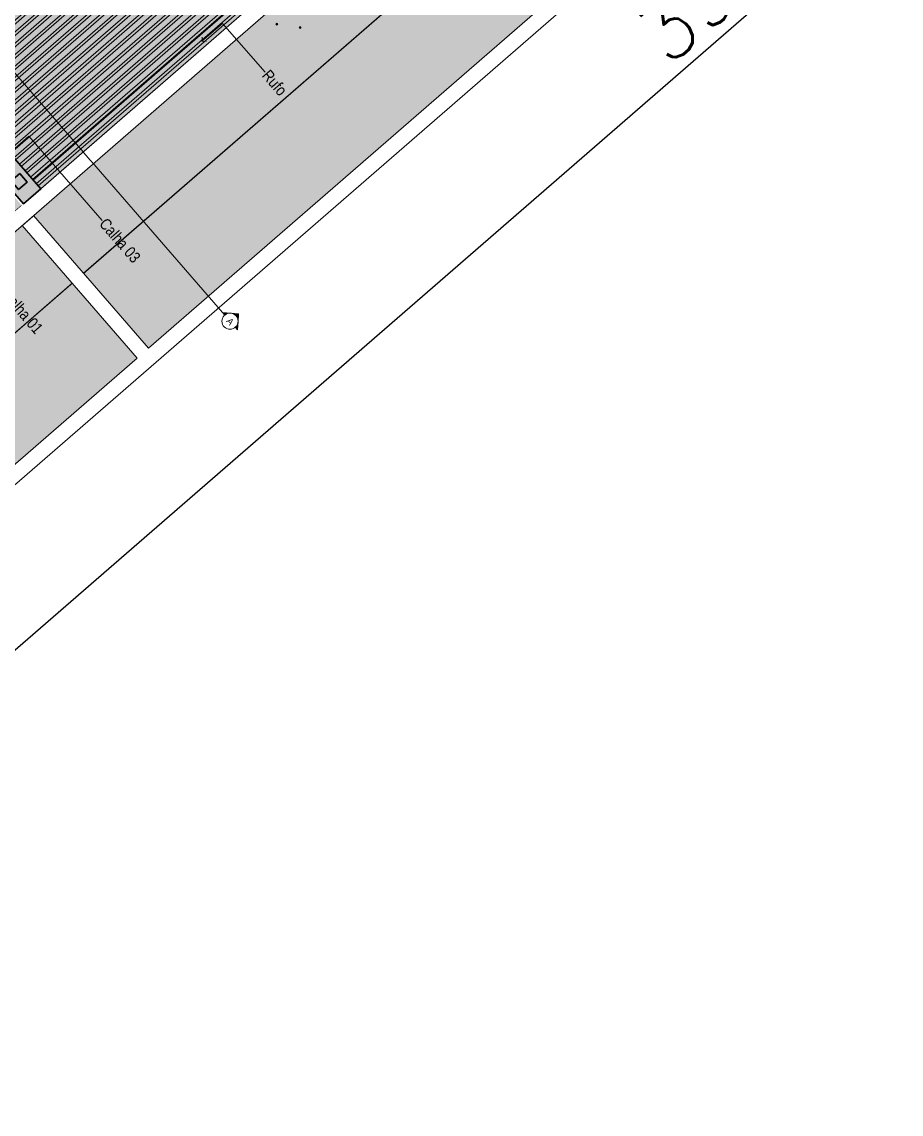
# Model space of a CAD drawing. Extents: x -175 to 397, y -1718 to -729.
# Drawn here: x 100.85 to 112.38, y -1415.84 to -1401.53 of the extents above; entities that cross this region are included whole.
import ezdxf

# ---------------------------------------------------------------- set-up
doc = ezdxf.new("R2010")
doc.units = 0
doc.header["$LTSCALE"] = 2
doc.set_wipeout_variables(frame=1)
doc.linetypes.add('Dot & Dashed', pattern=[0.012, 0.01, -0.001, 0, -0.001])
doc.linetypes.add('Wipeout_Contour', pattern=[1, 0, -1])
for name, color, linetype, lineweight in [('01_PLANTA COBERTURA_5_0_Caneta_No__7', 7, 'Continuous', 13), ('01_PLANTA COBERTURA_5_COBERTURA-LINHAS.EXEC_Caneta_No__241', 7, 'Continuous', 13), ('01_PLANTA COBERTURA_5_ESTRUTURA-COB.EST_Caneta_No__1', 7, 'Continuous', 35), ('01_PLANTA COBERTURA_5_ESTRUTURA-COB.EST_Caneta_No__241', 7, 'Continuous', 13), ('01_PLANTA COBERTURA_5_LAJES.EST_Caneta_No__241', 7, 'Continuous', 13), ('01_PLANTA COBERTURA_5_LAJES.EST_Caneta_No__98', 7, 'Continuous', 0), ('01_PLANTA COBERTURA_5_LAJES.EST_Caneta_No__99', 7, 'Continuous', 20), ('01_PLANTA COBERTURA_5_PAREDE CONSTRUIR_Caneta_No__241', 7, 'Continuous', 13), ('01_PLANTA COBERTURA_5_PAREDE CONSTRUIR_Caneta_No__3', 7, 'Continuous', 25), ('01_PLANTA COBERTURA_5_TERRENO.ARQ_Caneta_No__241', 7, 'Continuous', 13)]:
    doc.layers.add(name, color=color, linetype=linetype, lineweight=lineweight)
for name, color, linetype, lineweight, true_color in [('01_PLANTA COBERTURA_5_COTAS IMPLANTAÇÃO.EXEC_Caneta_No__25', 7, 'Continuous', 13, 0x982312), ('01_PLANTA COBERTURA_5_ESTRUTURA-COB.EST_Caneta_No__13', 7, 'Continuous', 0, 0xaaaaaa), ('01_PLANTA COBERTURA_5_ESTRUTURA-COB.EST_Caneta_No__9', 7, 'Continuous', 5, 0x020202), ('01_PLANTA COBERTURA_5_LAJES.EST_Caneta_No__18', 7, 'Continuous', 0, 0xdfdfdf), ('01_PLANTA COBERTURA_5_LAJES.EST_Caneta_No__19', 7, 'Continuous', 0, 0xe9e9e9)]:
    doc.layers.add(name, color=color, linetype=linetype, lineweight=lineweight, true_color=true_color)
for name, color, linetype in [('01_PLANTA COBERTURA_5_ESTRUTURA-COB.EST', 7, 'Continuous'), ('01_PLANTA COBERTURA_5_LAJES.EST', 7, 'Continuous'), ('01_PLANTA COBERTURA_5_PAREDE CONSTRUIR', 7, 'Continuous'), ('01_PLANTA COBERTURA_5_TERRENO.ARQ', 7, 'Continuous'), ('ARQ-COTAS', 7, 'Continuous'), ('F-SC-SUPERFICIE', 7, 'Continuous')]:
    doc.layers.add(name, color=color, linetype=linetype)
doc.styles.add('GENERATED_STYLE_1', font='arial.ttf')
doc.styles.add('GENERATED_STYLE_2', font='ARIALN.TTF')
doc.styles.add('ROMANS', font='ROMANS.shx')
doc.styles.get("Standard").update_dxf_attribs({"font": 'arial.ttf'})
doc.dimstyles.new('1-500', dxfattribs={"dimscale": 5, "dimtxt": 0.15, "dimasz": 0.1, "dimexe": 0.05, "dimexo": 0.1, "dimgap": 0.03, "dimtad": 1, "dimzin": 5, "dimdsep": 46, "dimtxsty": 'ROMANS', "dimblk": 'OBLIQUE', "dimcen": 0, "dimclrd": 256, "dimclre": 256, "dimclrt": 2, "dimadec": 0, "dimazin": 0, "dimtfac": 1, "dimtofl": 0, "dimtmove": 2, "dimatfit": 3, "dimldrblk": 'OBLIQUE', "dimfxl": 0.04, "dimtolj": 1, "dimtzin": 1, "dimarcsym": 0})

# ---------------------------------------------------------------- blocks, each defined once
blk = doc.blocks.new('IMPLANTAÇÃO')
at = {"layer": '01_PLANTA COBERTURA_5_COTAS IMPLANTAÇÃO.EXEC_Caneta_No__25', "linetype": 'Continuous', "lineweight": 13, "true_color": 0x982312}
for points in [[(140.824, -1404.987), (140.825, -1404.992), (140.828, -1404.996), (140.832, -1404.999), (140.837, -1405), (140.842, -1404.999), (140.846, -1404.996), (140.848, -1404.992), (140.849, -1404.987), (140.848, -1404.983), (140.846, -1404.979), (140.842, -1404.976), (140.837, -1404.975), (140.832, -1404.976), (140.828, -1404.979), (140.825, -1404.983)], [(140.591, -1405.187), (140.591, -1405.192), (140.594, -1405.196), (140.598, -1405.199), (140.603, -1405.2), (140.608, -1405.199), (140.612, -1405.196), (140.615, -1405.192), (140.616, -1405.187), (140.615, -1405.183), (140.612, -1405.179), (140.608, -1405.176), (140.603, -1405.175), (140.598, -1405.176), (140.594, -1405.179), (140.591, -1405.183)]]:
    blk.add_hatch(color=24, dxfattribs=at).paths.add_polyline_path(points)
at = {"layer": '01_PLANTA COBERTURA_5_LAJES.EST', "linetype": 'Continuous', "lineweight": 0, "true_color": 0x000000}
for points in [[(143.215, -1408.126), (143.14, -1408.051), (143.065, -1408.126, -0.414214)], [(142.99, -1408.201), (143.034, -1408.201, -0.198912), (143.065, -1408.126)], [(143.29, -1408.201), (143.215, -1408.126, -0.198912), (143.246, -1408.201)]]:
    blk.add_hatch(color=18, dxfattribs=at).paths.add_polyline_path(points)
at = {"layer": '01_PLANTA COBERTURA_5_LAJES.EST_Caneta_No__18', "linetype": 'Continuous', "lineweight": 0, "true_color": 0xdfdfdf}
h = blk.add_hatch(dxfattribs=at)
h.set_pattern_fill('PISO_EXTERNO__0005', color=254, style=0, pattern_type=2)
h.set_pattern_definition([(45, (184.42084, -1352.0369), (-0.1909188, 0.1909188), [0, -0.18, 0, -0.27]), (110, (185.02084, -1352.0369), (0.253717, 0.09234544), [0, -0.132, 0, -0.228])])
h.paths.add_polyline_path([(107.907, -1417.738), (110.607, -1417.738, -0.414214), (108.607, -1419.738), (117.607, -1419.738, -0.414214), (115.607, -1417.738), (115.607, -1414.938), (115.607, -1398.037, -0.414214), (117.907, -1395.737), (118.507, -1395.737), (118.507, -1394.937), (117.907, -1394.937), (117.907, -1390.841), (119.307, -1390.841), (119.307, -1389.341), (117.907, -1389.341), (117.907, -1385.237), (119.307, -1385.237), (127.707, -1385.237), (130.607, -1385.237), (140.407, -1385.237), (140.407, -1394.937), (130.607, -1394.937), (130.607, -1399.737), (140.407, -1399.737), (140.407, -1403.488), (138.807, -1403.488), (138.807, -1404.987), (140.407, -1404.987), (140.407, -1412.937), (135.505, -1412.937), (135.505, -1413.737), (140.06, -1413.737), (140.06, -1419.738), (140.407, -1419.738), (142.907, -1419.738), (142.907, -1380.738), (142.707, -1380.738), (142.707, -1412.937), (141.407, -1412.937), (141.407, -1382.638), (117.907, -1382.638), (117.907, -1380.738), (107.907, -1380.738)])
h.paths.add_polyline_path([(110.607, -1397.738), (108.107, -1397.738), (108.107, -1395.726), (108.622, -1395.728, -0.414214), (110.607, -1397.724)], flags=0)
h.paths.add_polyline_path([(110.607, -1398.222, -0.009328), (110.607, -1398.297)], flags=0)
h.paths.add_polyline_path([(131.607, -1398.937), (131.607, -1395.737), (140.407, -1395.737), (140.407, -1398.937)], flags=0)
h.paths.add_polyline_path([(116.707, -1386.737), (108.107, -1386.737), (108.107, -1385.237), (116.707, -1385.237)], flags=0)
at = {"layer": '01_PLANTA COBERTURA_5_LAJES.EST_Caneta_No__19', "linetype": 'Continuous', "lineweight": 0, "true_color": 0xefefef}
blk.add_hatch(color=7, dxfattribs=at).paths.add_polyline_path([(119.507, -1399.937), (118.107, -1399.937), (118.107, -1412.737), (127.907, -1412.737), (140.207, -1412.737), (140.207, -1409.437), (140.207, -1405.188), (138.607, -1405.188), (138.607, -1403.288), (140.207, -1403.288), (140.207, -1399.937), (138.607, -1399.937), (130.407, -1399.937), (130.407, -1394.737), (140.207, -1394.737), (140.207, -1385.437), (130.407, -1385.437), (127.907, -1385.437), (127.707, -1385.437), (119.507, -1385.437), (118.107, -1385.437), (118.107, -1389.141), (119.507, -1389.141), (119.507, -1391.041), (118.107, -1391.041), (118.107, -1394.737), (119.507, -1394.737)])
at = {"layer": '01_PLANTA COBERTURA_5_PAREDE CONSTRUIR', "linetype": 'Continuous', "lineweight": 0, "true_color": 0x000000}
h = blk.add_hatch(dxfattribs=at)
h.set_pattern_fill('COMMON_BRICK_0005', color=18, style=0, pattern_type=2)
h.set_pattern_definition([(45, (184.420835, -1352.636896), (-0.0176776695, 0.0176776695), [])])
h.paths.add_polyline_path([(140.377, -1409.267), (140.377, -1409.407), (140.407, -1409.407), (140.407, -1409.267)])
at = {"layer": '01_PLANTA COBERTURA_5_TERRENO.ARQ', "linetype": 'Continuous', "lineweight": 0, "true_color": 0xc5d9be}
for points in [[(117.907, -1380.938), (117.907, -1382.638), (141.407, -1382.638), (141.407, -1409.237), (142.707, -1409.237), (142.707, -1380.938), (141.407, -1380.938)], [(142.707, -1409.437), (141.407, -1409.437), (141.407, -1412.937), (142.707, -1412.937)]]:
    blk.add_hatch(color=9, dxfattribs=at).paths.add_polyline_path(points)
at = {"layer": '01_PLANTA COBERTURA_5_COBERTURA-LINHAS.EXEC_Caneta_No__241', "color": 7, "linetype": 'Continuous', "lineweight": 13, "ltscale": 1000}
for p, q in [((140.13, -1406.075), (140.13, -1405.716)), ((140.13, -1406.075), (140.092, -1406.037)), ((139.581, -1409.136), (139.581, -1408.602))]:
    blk.add_line(p, q, dxfattribs=at)
at = {"layer": '01_PLANTA COBERTURA_5_COTAS IMPLANTAÇÃO.EXEC_Caneta_No__25', "color": 24, "linetype": 'Continuous', "lineweight": 13, "ltscale": 1000, "true_color": 0x982312}
for centre in [(140.837, -1404.987), (140.603, -1405.187)]:
    blk.add_circle(centre, 0.0125, dxfattribs=at)
at = {"layer": '01_PLANTA COBERTURA_5_ESTRUTURA-COB.EST_Caneta_No__1', "color": 7, "linetype": 'Continuous', "lineweight": 35, "ltscale": 1000, "flags": 128}
blk.add_lwpolyline([(139.872, -1409.012), (139.872, -1409.162), (140.022, -1409.162), (140.022, -1409.012)], close=True, dxfattribs=at)
at = {"layer": '01_PLANTA COBERTURA_5_ESTRUTURA-COB.EST_Caneta_No__241', "color": 7, "linetype": 'Continuous', "lineweight": 13, "ltscale": 1000}
blk.add_line((140.052, -1408.937), (140.052, -1405.187), dxfattribs=at)
at = {"layer": '01_PLANTA COBERTURA_5_LAJES.EST_Caneta_No__241', "color": 7, "linetype": 'Continuous', "lineweight": 13, "ltscale": 1000, "flags": 128}
for points in [[(140.407, -1385.237), (140.407, -1394.937), (130.607, -1394.937), (130.607, -1399.737), (140.407, -1399.737), (140.407, -1403.488), (138.807, -1403.488), (138.807, -1404.987), (140.407, -1404.987), (140.407, -1412.937), (135.505, -1412.937), (135.505, -1413.737), (140.06, -1413.737), (140.06, -1419.738), (140.407, -1419.738), (142.907, -1419.738), (142.907, -1380.738)], [(142.707, -1380.738), (142.707, -1412.937), (141.407, -1412.937), (141.407, -1382.638)], [(118.107, -1394.737), (119.507, -1394.737), (119.507, -1399.937), (118.107, -1399.937), (118.107, -1412.737), (127.907, -1412.737), (140.207, -1412.737), (140.207, -1409.437), (140.207, -1405.188), (138.607, -1405.188), (138.607, -1403.288), (140.207, -1403.288), (140.207, -1399.937), (138.607, -1399.937), (130.407, -1399.937), (130.407, -1394.737), (140.207, -1394.737), (140.207, -1385.437), (130.407, -1385.437), (127.907, -1385.437), (127.707, -1385.437), (119.507, -1385.437)]]:
    blk.add_lwpolyline(points, dxfattribs=at)
at = {"layer": '01_PLANTA COBERTURA_5_LAJES.EST_Caneta_No__98', "color": 7, "linetype": 'Continuous', "lineweight": 0, "ltscale": 1000, "flags": 128}
for points in [[(143.215, -1408.126, 0.414214), (143.065, -1408.126), (143.14, -1408.051)], [(142.99, -1408.201), (143.034, -1408.201, -0.198912), (143.065, -1408.126)], [(143.29, -1408.201), (143.246, -1408.201, 0.198912), (143.215, -1408.126)]]:
    blk.add_lwpolyline(points, format="xyb", close=True, dxfattribs=at)
at = {"layer": '01_PLANTA COBERTURA_5_LAJES.EST_Caneta_No__98', "color": 7, "linetype": 'Continuous', "lineweight": 0, "ltscale": 1000}
blk.add_circle((143.14, -1408.201), 0.106, dxfattribs=at)
at = {"layer": '01_PLANTA COBERTURA_5_TERRENO.ARQ_Caneta_No__241', "color": 7, "linetype": 'Continuous', "lineweight": 13, "ltscale": 1000, "flags": 128}
for points in [[(117.907, -1380.938), (117.907, -1382.638), (141.407, -1382.638), (141.407, -1409.237), (142.707, -1409.237), (142.707, -1380.938), (141.407, -1380.938)], [(142.707, -1409.437), (141.407, -1409.437), (141.407, -1412.937), (142.707, -1412.937)]]:
    blk.add_lwpolyline(points, close=True, dxfattribs=at)
at = {"layer": '01_PLANTA COBERTURA_5_0_Caneta_No__7', "color": 7, "linetype": 'Continuous', "lineweight": 13, "insert": (143.105, -1408.244), "char_height": 0.085, "attachment_point": 7, "style": 'GENERATED_STYLE_1'}
blk.add_mtext('\\A1;{\\pql;\\pt0;\\fArial|b0|i0|c0|p0;\\W1.000000;A}', dxfattribs=at)
at = {"layer": '01_PLANTA COBERTURA_5_COBERTURA-LINHAS.EXEC_Caneta_No__241', "color": 7, "linetype": 'Continuous', "lineweight": 13, "char_height": 0.15, "attachment_point": 1, "style": 'GENERATED_STYLE_2'}
for s, insert in [('\\A1;{\\pql;\\pt0,241;\\fArial Narrow|b0|i0|c0|p0;\\W1.000000;Rufo \\fArial Narrow|b0|i0|c0|p0;\\W1.000000;\\A1{\\H.66x;\\S^  ;}\\fArial Narrow|b0|i0|c0|p0;\\W1.000000;\\fArial Narrow|b0|i0|c0|p0;\\W1.000000;\\A1{\\H.66x;\\S^  ;}\\fArial Narrow|b0|i0|c0|p0;\\W1.000000;\\fArial Narrow|b0|i0|c0|p0;\\W1.000000;\\fArial Narrow|b0|i0|c0|p0;\\W1.000000;\\fArial Narrow|b0|i0|c0|p0;\\W1.000000;\\fArial Narrow|b0|i0|c0|p0;\\W1.000000;\\fArial Narrow|b0|i0|c0|p0;\\W1.000000;\\fArial Narrow|b0|i0|c0|p0;\\W1.000000;\\A1{\\H.66x;\\S^  ;}\\fArial Narrow|b0|i0|c0|p0;\\W1.000000;\\fArial Narrow|b0|i0|c0|p0;\\W1.000000;\\A1{\\H.66x;\\S^  ;}\\fArial Narrow|b0|i0|c0|p0;\\W1.000000;\\fArial Narrow|b0|i0|c0|p0;\\W1.000000;\\fArial Narrow|b0|i0|c0|p0;\\W1.000000;\\fArial Narrow|b0|i0|c0|p0;\\W1.000000;\\fArial Narrow|b0|i0|c0|p0;\\W1.000000;\\fArial Narrow|b0|i0|c0|p0;\\W1.000000;\\fArial Narrow|b0|i0|c0|p0;\\W1.000000;\\A1{\\H.66x;\\S^  ;}\\fArial Narrow|b0|i0|c0|p0;\\W1.000000;\\fArial Narrow|b0|i0|c0|p0;\\W1.000000;\\A1{\\H.66x;\\S^  ;}\\fArial Narrow|b0|i0|c0|p0;\\W1.000000;\\fArial Narrow|b0|i0|c0|p0;\\W1.000000;\\fArial Narrow|b0|i0|c0|p0;\\W1.000000;\\fArial Narrow|b0|i0|c0|p0;\\W1.000000;\\fArial Narrow|b0|i0|c0|p0;\\W1.000000;\\fArial Narrow|b0|i0|c0|p0;\\W1.000000;\\fArial Narrow|b0|i0|c0|p0;\\W1.000000;\\A1{\\H.66x;\\S^  ;}\\fArial Narrow|b0|i0|c0|p0;\\W1.000000;\\fArial Narrow|b0|i0|c0|p0;\\W1.000000;\\A1{\\H.66x;\\S^  ;}\\fArial Narrow|b0|i0|c0|p0;\\W1.000000;\\fArial Narrow|b0|i0|c0|p0;\\W1.000000;\\fArial Narrow|b0|i0|c0|p0;\\W1.000000;\\fArial Narrow|b0|i0|c0|p0;\\W1.000000;\\fArial Narrow|b0|i0|c0|p0;\\W1.000000;\\fArial Narrow|b0|i0|c0|p0;\\W1.000000;\\fArial Narrow|b0|i0|c0|p0;\\W1.000000;\\A1{\\H.66x;\\S^  ;}\\fArial Narrow|b0|i0|c0|p0;\\W1.000000;\\fArial Narrow|b0|i0|c0|p0;\\W1.000000;\\A1{\\H.66x;\\S^  ;}\\fArial Narrow|b0|i0|c0|p0;\\W1.000000;\\fArial Narrow|b0|i0|c0|p0;\\W1.000000;\\fArial Narrow|b0|i0|c0|p0;\\W1.000000;\\fArial Narrow|b0|i0|c0|p0;\\W1.000000;\\fArial Narrow|b0|i0|c0|p0;\\W1.000000;\\fArial Narrow|b0|i0|c0|p0;\\W1.000000;\\fArial Narrow|b0|i0|c0|p0;\\W1.000000;\\A1{\\H.66x;\\S^  ;}\\fArial Narrow|b0|i0|c0|p0;\\W1.000000;}', (140.983, -1405.636)), ('\\A1;{\\pql;\\pt0,241;\\fArial Narrow|b0|i0|c0|p0;\\W1.000000;Calha 03\\fArial Narrow|b0|i0|c0|p0;\\W1.000000;\\A1{\\H.66x;\\S^  ;}\\fArial Narrow|b0|i0|c0|p0;\\W1.000000;\\fArial Narrow|b0|i0|c0|p0;\\W1.000000;\\A1{\\H.66x;\\S^  ;}\\fArial Narrow|b0|i0|c0|p0;\\W1.000000;\\fArial Narrow|b0|i0|c0|p0;\\W1.000000;\\fArial Narrow|b0|i0|c0|p0;\\W1.000000;\\fArial Narrow|b0|i0|c0|p0;\\W1.000000;\\fArial Narrow|b0|i0|c0|p0;\\W1.000000;\\fArial Narrow|b0|i0|c0|p0;\\W1.000000;\\fArial Narrow|b0|i0|c0|p0;\\W1.000000;\\A1{\\H.66x;\\S^  ;}\\fArial Narrow|b0|i0|c0|p0;\\W1.000000;\\fArial Narrow|b0|i0|c0|p0;\\W1.000000;\\A1{\\H.66x;\\S^  ;}\\fArial Narrow|b0|i0|c0|p0;\\W1.000000;\\fArial Narrow|b0|i0|c0|p0;\\W1.000000;\\fArial Narrow|b0|i0|c0|p0;\\W1.000000;\\fArial Narrow|b0|i0|c0|p0;\\W1.000000;\\fArial Narrow|b0|i0|c0|p0;\\W1.000000;\\fArial Narrow|b0|i0|c0|p0;\\W1.000000;\\fArial Narrow|b0|i0|c0|p0;\\W1.000000;\\A1{\\H.66x;\\S^  ;}\\fArial Narrow|b0|i0|c0|p0;\\W1.000000;\\fArial Narrow|b0|i0|c0|p0;\\W1.000000;\\A1{\\H.66x;\\S^  ;}\\fArial Narrow|b0|i0|c0|p0;\\W1.000000;\\fArial Narrow|b0|i0|c0|p0;\\W1.000000;\\fArial Narrow|b0|i0|c0|p0;\\W1.000000;\\fArial Narrow|b0|i0|c0|p0;\\W1.000000;\\fArial Narrow|b0|i0|c0|p0;\\W1.000000;\\fArial Narrow|b0|i0|c0|p0;\\W1.000000;\\fArial Narrow|b0|i0|c0|p0;\\W1.000000;\\A1{\\H.66x;\\S^  ;}\\fArial Narrow|b0|i0|c0|p0;\\W1.000000;\\fArial Narrow|b0|i0|c0|p0;\\W1.000000;\\A1{\\H.66x;\\S^  ;}\\fArial Narrow|b0|i0|c0|p0;\\W1.000000;\\fArial Narrow|b0|i0|c0|p0;\\W1.000000;\\fArial Narrow|b0|i0|c0|p0;\\W1.000000;\\fArial Narrow|b0|i0|c0|p0;\\W1.000000;\\fArial Narrow|b0|i0|c0|p0;\\W1.000000;\\fArial Narrow|b0|i0|c0|p0;\\W1.000000;\\fArial Narrow|b0|i0|c0|p0;\\W1.000000;\\A1{\\H.66x;\\S^  ;}\\fArial Narrow|b0|i0|c0|p0;\\W1.000000;\\fArial Narrow|b0|i0|c0|p0;\\W1.000000;\\A1{\\H.66x;\\S^  ;}\\fArial Narrow|b0|i0|c0|p0;\\W1.000000;\\fArial Narrow|b0|i0|c0|p0;\\W1.000000;\\fArial Narrow|b0|i0|c0|p0;\\W1.000000;\\fArial Narrow|b0|i0|c0|p0;\\W1.000000;\\fArial Narrow|b0|i0|c0|p0;\\W1.000000;\\fArial Narrow|b0|i0|c0|p0;\\W1.000000;\\fArial Narrow|b0|i0|c0|p0;\\W1.000000;\\A1{\\H.66x;\\S^  ;}\\fArial Narrow|b0|i0|c0|p0;\\W1.000000;}', (141.052, -1408.521)), ('\\A1;{\\pql;\\pt0,241;\\fArial Narrow|b0|i0|c0|p0;\\W1.000000;Calha 01\\fArial Narrow|b0|i0|c0|p0;\\W1.000000;\\A1{\\H.66x;\\S^  ;}\\fArial Narrow|b0|i0|c0|p0;\\W1.000000;\\fArial Narrow|b0|i0|c0|p0;\\W1.000000;\\A1{\\H.66x;\\S^  ;}\\fArial Narrow|b0|i0|c0|p0;\\W1.000000;\\fArial Narrow|b0|i0|c0|p0;\\W1.000000;\\fArial Narrow|b0|i0|c0|p0;\\W1.000000;\\fArial Narrow|b0|i0|c0|p0;\\W1.000000;\\fArial Narrow|b0|i0|c0|p0;\\W1.000000;\\fArial Narrow|b0|i0|c0|p0;\\W1.000000;\\fArial Narrow|b0|i0|c0|p0;\\W1.000000;\\A1{\\H.66x;\\S^  ;}\\fArial Narrow|b0|i0|c0|p0;\\W1.000000;\\fArial Narrow|b0|i0|c0|p0;\\W1.000000;\\A1{\\H.66x;\\S^  ;}\\fArial Narrow|b0|i0|c0|p0;\\W1.000000;\\fArial Narrow|b0|i0|c0|p0;\\W1.000000;\\fArial Narrow|b0|i0|c0|p0;\\W1.000000;\\fArial Narrow|b0|i0|c0|p0;\\W1.000000;\\fArial Narrow|b0|i0|c0|p0;\\W1.000000;\\fArial Narrow|b0|i0|c0|p0;\\W1.000000;\\fArial Narrow|b0|i0|c0|p0;\\W1.000000;\\A1{\\H.66x;\\S^  ;}\\fArial Narrow|b0|i0|c0|p0;\\W1.000000;\\fArial Narrow|b0|i0|c0|p0;\\W1.000000;\\A1{\\H.66x;\\S^  ;}\\fArial Narrow|b0|i0|c0|p0;\\W1.000000;\\fArial Narrow|b0|i0|c0|p0;\\W1.000000;\\fArial Narrow|b0|i0|c0|p0;\\W1.000000;\\fArial Narrow|b0|i0|c0|p0;\\W1.000000;\\fArial Narrow|b0|i0|c0|p0;\\W1.000000;\\fArial Narrow|b0|i0|c0|p0;\\W1.000000;\\fArial Narrow|b0|i0|c0|p0;\\W1.000000;\\A1{\\H.66x;\\S^  ;}\\fArial Narrow|b0|i0|c0|p0;\\W1.000000;\\fArial Narrow|b0|i0|c0|p0;\\W1.000000;\\A1{\\H.66x;\\S^  ;}\\fArial Narrow|b0|i0|c0|p0;\\W1.000000;\\fArial Narrow|b0|i0|c0|p0;\\W1.000000;\\fArial Narrow|b0|i0|c0|p0;\\W1.000000;\\fArial Narrow|b0|i0|c0|p0;\\W1.000000;\\fArial Narrow|b0|i0|c0|p0;\\W1.000000;\\fArial Narrow|b0|i0|c0|p0;\\W1.000000;\\fArial Narrow|b0|i0|c0|p0;\\W1.000000;\\A1{\\H.66x;\\S^  ;}\\fArial Narrow|b0|i0|c0|p0;\\W1.000000;\\fArial Narrow|b0|i0|c0|p0;\\W1.000000;\\A1{\\H.66x;\\S^  ;}\\fArial Narrow|b0|i0|c0|p0;\\W1.000000;\\fArial Narrow|b0|i0|c0|p0;\\W1.000000;\\fArial Narrow|b0|i0|c0|p0;\\W1.000000;\\fArial Narrow|b0|i0|c0|p0;\\W1.000000;\\fArial Narrow|b0|i0|c0|p0;\\W1.000000;\\fArial Narrow|b0|i0|c0|p0;\\W1.000000;\\fArial Narrow|b0|i0|c0|p0;\\W1.000000;\\A1{\\H.66x;\\S^  ;}\\fArial Narrow|b0|i0|c0|p0;\\W1.000000;}', (140.917, -1410.096))]:
    blk.add_mtext(s, dxfattribs=dict(at, insert=insert))
at = {"color": 254, "linetype": 'Wipeout_Contour', "lineweight": 0, "ltscale": 257.852936}
blk.add_wipeout([(142.877, -1380.768), (142.877, -1419.738), (142.907, -1419.738), (142.907, -1380.768)], dxfattribs=at).dxf.layer = '01_PLANTA COBERTURA_5_PAREDE CONSTRUIR'
at = {"color": 254, "linetype": 'Wipeout_Contour', "lineweight": 0, "ltscale": 287.307859}
blk.add_wipeout([(140.207, -1409.237), (140.207, -1409.267), (140.237, -1409.267), (140.237, -1409.237)], dxfattribs=at).dxf.layer = '01_PLANTA COBERTURA_5_PAREDE CONSTRUIR'
at = {"color": 254, "linetype": 'Wipeout_Contour', "lineweight": 0, "ltscale": 281.537925}
blk.add_wipeout([(142.707, -1409.267), (142.707, -1409.407), (142.737, -1409.407), (142.737, -1409.267)], dxfattribs=at).dxf.layer = '01_PLANTA COBERTURA_5_PAREDE CONSTRUIR'
at = {"color": 254, "linetype": 'Wipeout_Contour', "lineweight": 0, "ltscale": 280.939132}
blk.add_wipeout([(140.207, -1405.187), (140.207, -1409.237), (140.237, -1409.237), (140.237, -1405.187)], dxfattribs=at).dxf.layer = '01_PLANTA COBERTURA_5_PAREDE CONSTRUIR'
at = {"color": 254, "linetype": 'Wipeout_Contour', "lineweight": 0, "ltscale": 284.061353}
blk.add_wipeout([(142.707, -1409.237), (140.407, -1409.237), (140.407, -1409.267), (142.707, -1409.267)], dxfattribs=at).dxf.layer = '01_PLANTA COBERTURA_5_PAREDE CONSTRUIR'
at = {"color": 254, "linetype": 'Wipeout_Contour', "lineweight": 0, "ltscale": 284.60383}
blk.add_wipeout([(140.407, -1409.437), (142.707, -1409.437), (142.707, -1409.407), (140.407, -1409.407)], dxfattribs=at).dxf.layer = '01_PLANTA COBERTURA_5_PAREDE CONSTRUIR'
at = {"color": 254, "linetype": 'Wipeout_Contour', "lineweight": 0, "ltscale": 284.331821}
blk.add_wipeout([(140.407, -1409.407), (142.707, -1409.407), (142.707, -1409.267), (140.407, -1409.267)], dxfattribs=at).dxf.layer = '01_PLANTA COBERTURA_5_PAREDE CONSTRUIR'
at = {"layer": '01_PLANTA COBERTURA_5_PAREDE CONSTRUIR_Caneta_No__241', "color": 7, "linetype": 'Continuous', "lineweight": 13, "ltscale": 1000, "flags": 128}
for points in [[(142.707, -1409.237), (140.407, -1409.237)], [(140.407, -1409.267), (140.407, -1409.237)], [(140.407, -1409.407), (140.407, -1409.267)], [(140.407, -1409.437), (140.407, -1409.407)], [(140.407, -1409.437), (142.707, -1409.437)]]:
    blk.add_lwpolyline(points, dxfattribs=at)
at = {"layer": '01_PLANTA COBERTURA_5_PAREDE CONSTRUIR_Caneta_No__3', "color": 7, "linetype": 'Continuous', "lineweight": 25, "ltscale": 1000}
for p, q in [((140.407, -1409.267), (140.377, -1409.267)), ((140.377, -1409.407), (140.407, -1409.407))]:
    blk.add_line(p, q, dxfattribs=at)
at = {"color": 254, "linetype": 'Wipeout_Contour', "lineweight": 0, "ltscale": 286.087186}
blk.add_wipeout([(140.377, -1405.017), (140.377, -1412.907), (140.407, -1412.907), (140.407, -1405.017)], dxfattribs=at).dxf.layer = '01_PLANTA COBERTURA_5_PAREDE CONSTRUIR'
at = {"color": 254, "linetype": 'Wipeout_Contour', "lineweight": 0, "ltscale": 281.264799}
blk.add_wipeout([(142.707, -1409.237), (142.707, -1409.267), (142.737, -1409.267), (142.737, -1409.237)], dxfattribs=at).dxf.layer = '01_PLANTA COBERTURA_5_PAREDE CONSTRUIR'
at = {"color": 254, "linetype": 'Wipeout_Contour', "lineweight": 0, "ltscale": 298.875138}
blk.add_wipeout([(142.707, -1409.437), (142.707, -1419.738), (142.737, -1419.738), (142.737, -1409.437)], dxfattribs=at).dxf.layer = '01_PLANTA COBERTURA_5_PAREDE CONSTRUIR'
at = {"color": 254, "linetype": 'Wipeout_Contour', "lineweight": 0, "ltscale": 241.171527}
blk.add_wipeout([(142.707, -1380.938), (142.707, -1409.237), (142.737, -1409.237), (142.737, -1380.938)], dxfattribs=at).dxf.layer = '01_PLANTA COBERTURA_5_PAREDE CONSTRUIR'
at = {"color": 254, "linetype": 'Wipeout_Contour', "lineweight": 0, "ltscale": 292.928747}
blk.add_wipeout([(140.237, -1409.407), (140.237, -1412.767), (140.377, -1412.767), (140.377, -1409.407)], dxfattribs=at).dxf.layer = '01_PLANTA COBERTURA_5_PAREDE CONSTRUIR'
at = {"color": 254, "linetype": 'Wipeout_Contour', "lineweight": 0, "ltscale": 281.812594}
blk.add_wipeout([(142.707, -1409.407), (142.707, -1409.437), (142.737, -1409.437), (142.737, -1409.407)], dxfattribs=at).dxf.layer = '01_PLANTA COBERTURA_5_PAREDE CONSTRUIR'
at = {"color": 254, "linetype": 'Wipeout_Contour', "lineweight": 0, "ltscale": 287.365677}
blk.add_wipeout([(140.237, -1409.267), (140.237, -1409.407), (140.377, -1409.407), (140.377, -1409.267)], dxfattribs=at).dxf.layer = '01_PLANTA COBERTURA_5_PAREDE CONSTRUIR'
at = {"color": 254, "linetype": 'Wipeout_Contour', "lineweight": 0, "ltscale": 298.635754}
blk.add_wipeout([(142.737, -1409.407), (142.737, -1419.738), (142.877, -1419.738), (142.877, -1409.407)], dxfattribs=at).dxf.layer = '01_PLANTA COBERTURA_5_PAREDE CONSTRUIR'
at = {"color": 254, "linetype": 'Wipeout_Contour', "lineweight": 0, "ltscale": 280.725472}
blk.add_wipeout([(140.237, -1405.157), (140.237, -1409.267), (140.377, -1409.267), (140.377, -1405.157)], dxfattribs=at).dxf.layer = '01_PLANTA COBERTURA_5_PAREDE CONSTRUIR'
at = {"color": 254, "linetype": 'Wipeout_Contour', "lineweight": 0, "ltscale": 281.335968}
blk.add_wipeout([(142.737, -1409.267), (142.737, -1409.407), (142.877, -1409.407), (142.877, -1409.267)], dxfattribs=at).dxf.layer = '01_PLANTA COBERTURA_5_PAREDE CONSTRUIR'
at = {"layer": '01_PLANTA COBERTURA_5_ESTRUTURA-COB.EST', "linetype": 'Continuous', "lineweight": 0, "true_color": 0xffffff}
blk.add_hatch(color=7, dxfattribs=at).paths.add_polyline_path([(140.207, -1405.187), (140.052, -1405.187), (140.052, -1408.937), (140.207, -1408.937)])
at = {"layer": '01_PLANTA COBERTURA_5_ESTRUTURA-COB.EST_Caneta_No__13', "linetype": 'Continuous', "lineweight": 0, "true_color": 0xaaaaaa}
h = blk.add_hatch(dxfattribs=at)
h.set_pattern_fill('TELHA_COBERTURA_02_0005', color=253, style=0, pattern_type=2)
h.set_pattern_definition([(90, (184.42084, -1352.6369), (-0.1125, -7e-18), []), (90, (184.38334, -1352.6369), (-0.1125, -7e-18), [])])
h.paths.add_polyline_path([(118.107, -1404.587), (118.107, -1408.937), (138.607, -1408.937), (140.207, -1408.937), (140.207, -1405.187), (138.607, -1405.187), (138.607, -1404.587)])
at = {"layer": '01_PLANTA COBERTURA_5_COBERTURA-LINHAS.EXEC_Caneta_No__241', "color": 7, "linetype": 'Continuous', "lineweight": 13, "ltscale": 1000}
for p, q in [((140.13, -1405.716), (140.978, -1405.716)), ((140.13, -1406.075), (140.167, -1406.037)), ((139.581, -1408.602), (141.047, -1408.602))]:
    blk.add_line(p, q, dxfattribs=at)
at = {"layer": '01_PLANTA COBERTURA_5_ESTRUTURA-COB.EST_Caneta_No__241', "color": 7, "linetype": 'Continuous', "lineweight": 13, "ltscale": 1000}
for q in [(140.207, -1405.187), (140.052, -1408.937)]:
    blk.add_line((140.207, -1408.937), q, dxfattribs=at)
at = {"layer": '01_PLANTA COBERTURA_5_ESTRUTURA-COB.EST_Caneta_No__9', "color": 18, "linetype": 'Continuous', "lineweight": 5, "ltscale": 1000, "true_color": 0x020202, "flags": 128}
blk.add_lwpolyline([(118.107, -1404.587), (118.107, -1408.937), (138.607, -1408.937), (140.207, -1408.937), (140.207, -1405.187), (138.607, -1405.187), (138.607, -1404.587)], close=True, dxfattribs=at)
at = {"layer": '01_PLANTA COBERTURA_5_PAREDE CONSTRUIR_Caneta_No__241', "color": 7, "linetype": 'Continuous', "lineweight": 13, "ltscale": 1000, "flags": 128}
for points in [[(140.407, -1412.907), (140.407, -1404.987)], [(140.207, -1405.187), (140.207, -1409.237)], [(142.707, -1409.437), (142.707, -1419.738)]]:
    blk.add_lwpolyline(points, dxfattribs=at)
at = {"color": 254, "linetype": 'Wipeout_Contour', "lineweight": 0, "ltscale": 240.943221}
blk.add_wipeout([(142.737, -1380.908), (142.737, -1409.267), (142.877, -1409.267), (142.877, -1380.908)], dxfattribs=at).dxf.layer = '01_PLANTA COBERTURA_5_PAREDE CONSTRUIR'
at = {"layer": '01_PLANTA COBERTURA_5_LAJES.EST_Caneta_No__99', "color": 7, "linetype": 'Dot & Dashed', "lineweight": 20, "ltscale": 1000}
blk.add_line((107.808, -1408.201), (142.99, -1408.201), dxfattribs=at)
at = {"layer": '01_PLANTA COBERTURA_5_PAREDE CONSTRUIR_Caneta_No__241', "color": 7, "linetype": 'Continuous', "lineweight": 13, "ltscale": 1000, "flags": 128}
for points in [[(142.907, -1419.738), (142.907, -1380.738)], [(142.707, -1380.938), (142.707, -1409.237)]]:
    blk.add_lwpolyline(points, dxfattribs=at)
at = {"color": 254, "linetype": 'Wipeout_Contour', "lineweight": 0, "ltscale": 287.575238}
blk.add_wipeout([(140.207, -1409.267), (140.207, -1409.407), (140.237, -1409.407), (140.237, -1409.267)], dxfattribs=at).dxf.layer = '01_PLANTA COBERTURA_5_PAREDE CONSTRUIR'
at = {"color": 254, "linetype": 'Wipeout_Contour', "lineweight": 0, "ltscale": 317.925363}
blk.add_wipeout([(140.207, -1409.237), (118.107, -1409.237), (118.107, -1409.267), (140.207, -1409.267)], dxfattribs=at).dxf.layer = '01_PLANTA COBERTURA_5_PAREDE CONSTRUIR'
at = {"layer": '01_PLANTA COBERTURA_5_ESTRUTURA-COB.EST_Caneta_No__1', "color": 7, "linetype": 'Continuous', "lineweight": 35, "ltscale": 1000, "flags": 128}
blk.add_lwpolyline([(118.107, -1409.237), (140.207, -1409.237), (140.207, -1408.937), (118.107, -1408.937)], close=True, dxfattribs=at)
at = {"layer": '01_PLANTA COBERTURA_5_PAREDE CONSTRUIR_Caneta_No__241', "color": 7, "linetype": 'Continuous', "lineweight": 13, "ltscale": 1000, "flags": 128}
blk.add_lwpolyline([(140.207, -1409.237), (118.107, -1409.237)], dxfattribs=at)
blk = doc.blocks.new('_Oblique')
at = {"color": 0, "linetype": 'ByBlock', "lineweight": -2}
blk.add_line((-0.5, -0.5), (0.5, 0.5), dxfattribs=at)
blk = doc.blocks.new('*D190')
at = {"layer": 'ARQ-COTAS', "lineweight": -2, "transparency": 16777216}
for p, q in [((124.496, -1387.651), (125.405, -1388.699)), ((95.792, -1414.073), (125.241, -1388.51)), ((95.047, -1413.215), (95.956, -1414.262))]:
    blk.add_line(p, q, dxfattribs=at)
at = {"layer": 'Defpoints', "color": 0, "transparency": 16777216}
for p in [(124.168, -1387.274), (125.241, -1388.51), (94.719, -1412.837)]:
    blk.add_point(p, dxfattribs=at)
at = {"layer": 'ARQ-COTAS', "lineweight": -2, "transparency": 16777216, "xscale": 0.5, "yscale": 0.5, "zscale": 0.5}
for p, rotation in [((125.241, -1388.51), 40.95962204609938), ((95.792, -1414.073), 220.9596220460994)]:
    blk.add_blockref('_Oblique', p, dxfattribs=dict(at, rotation=rotation))
at = {"layer": 'ARQ-COTAS', "color": 2, "transparency": 16777216, "insert": (110.172, -1400.895), "char_height": 0.75, "attachment_point": 5, "rotation": 40.9596, "style": 'ROMANS'}
blk.add_mtext('\\A1;39.00', dxfattribs=at)

msp = doc.modelspace()

# ---------------------------------------------------------------- block references
at = {"layer": 'F-SC-SUPERFICIE', "rotation": 310.9596220460998}
msp.add_blockref('IMPLANTAÇÃO', (1073.183, -374.243), dxfattribs=at)

# ---------------------------------------------------------------- next in the draw order: texts
at = {"insert": (63.698, -1386.44), "char_height": 3.3694, "attachment_point": 1, "rotation": 311.0209}
msp.add_mtext_dynamic_manual_height_columns('\\pxqc;RUA FRANCISCO RAIMUNDO DE ANDRADE', width=102.38334, gutter_width=16.847, heights=[0], dxfattribs=at)

# ---------------------------------------------------------------- next in the draw order: dimensions: what is measured, and where the dimension line sits
at = {"layer": 'ARQ-COTAS'}
dim = msp.add_aligned_dim(p1=(94.719, -1412.837), p2=(124.168, -1387.274), distance=-1.637, dimstyle='1-500', dxfattribs=at)
dim.commit()
dim.dimension.update_dxf_attribs({"geometry": '*D190', "text_midpoint": (110.172, -1400.895)})

doc.saveas('drawing.dxf')
